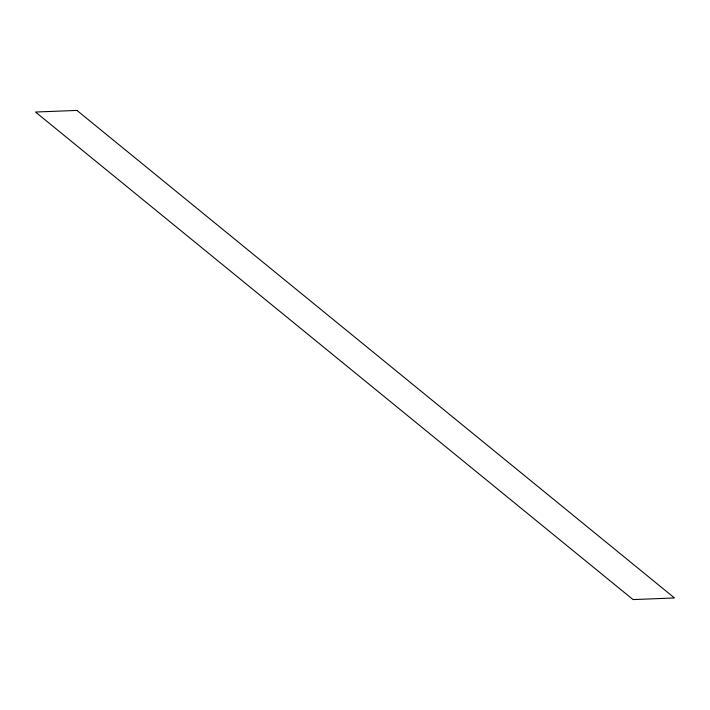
<?xml version="1.0" encoding="UTF-8"?>
<svg xmlns="http://www.w3.org/2000/svg" width="710" height="710" viewBox="0 0 710 710"><rect width="100%" height="100%" fill="white"/><g stroke="black" fill="none" stroke-linecap="round" stroke-linejoin="round"><path stroke-width="1.06" d="M76.937 110.414L35.5 112.038L633.063 599.586L674.5 597.962L76.937 110.414"/></g></svg>
